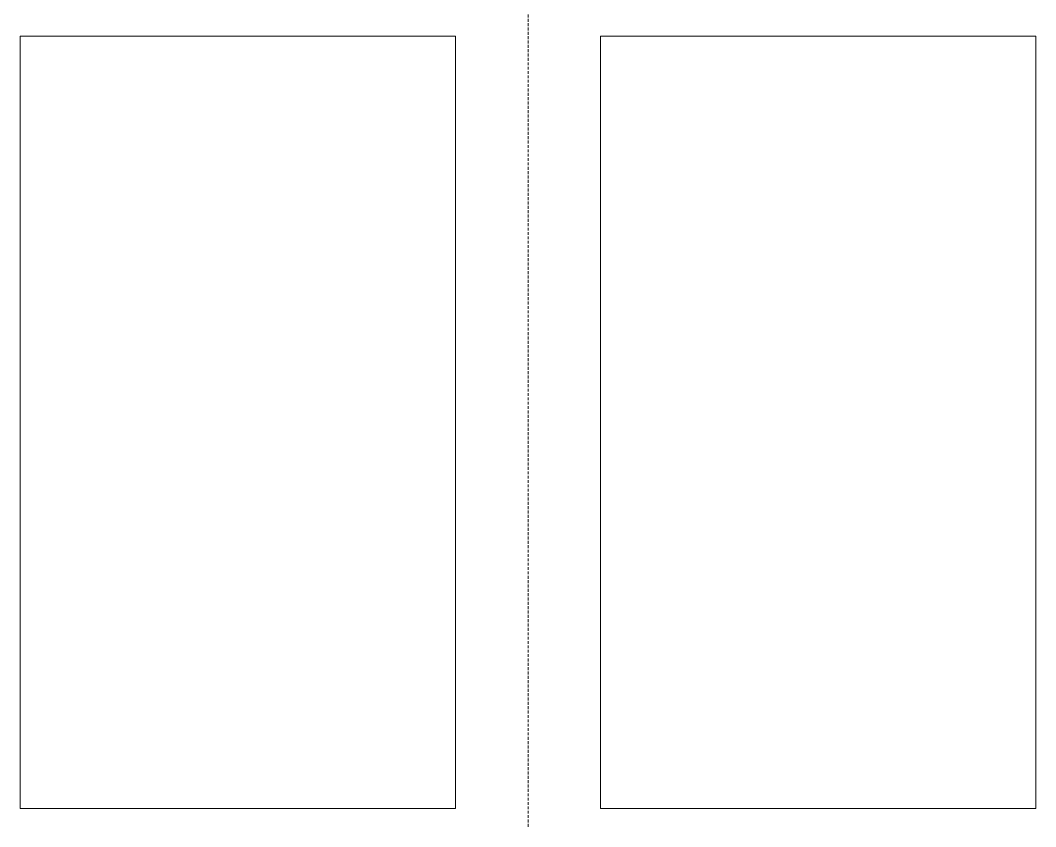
# Model space of a CAD drawing. Header units: millimetres. Extents: x -853228 to -774636, y -17776 to 22455.
# Drawn here: x -822607 to -821907, y 7249 to 7805 of the extents above; entities that cross this region are included whole.
import ezdxf

# ---------------------------------------------------------------- set-up
doc = ezdxf.new("R2010")
doc.units = ezdxf.units.MM
doc.linetypes.add('DPA_Hidden 50', pattern=[3, 2, -1])
doc.layers.add('A-DETL', color=1, linetype='Continuous', lineweight=70)
doc.layers.add('A-GLAZ-CURT', color=2, linetype='Continuous', lineweight=9)

# ---------------------------------------------------------------- blocks, each defined once
blk = doc.blocks.new('DPA_CP_Metal Ceiling Panel - Vertical Panel with Gap-10965286-4281-01 ENLARGED LOWER PLATFORM LEVEL - REFLECTED CEILING PLAN - SHEET 2')
at = {"layer": 'A-GLAZ-CURT'}
for p, q in [((-821807.37, 7794.02), (-821807.37, 7261.52)), ((-821507.37, 7794.02), (-821807.37, 7794.02)), ((-821507.37, 7794.02), (-821807.37, 7794.02)), ((-821807.37, 7794.02), (-821807.37, 7261.52)), ((-821807.37, 7261.52), (-821807.37, 7794.02)), ((-821807.37, 7794.02), (-821507.37, 7794.02)), ((-821507.37, 7794.02), (-821507.37, 7261.52)), ((-821507.37, 7261.52), (-821507.37, 7794.02)), ((-821507.37, 7794.02), (-821507.37, 7261.52)), ((-821507.37, 7261.52), (-821807.37, 7261.52)), ((-821807.37, 7261.52), (-821507.37, 7261.52)), ((-821507.37, 7261.52), (-821807.37, 7261.52))]:
    blk.add_line(p, q, dxfattribs=at)

msp = doc.modelspace()

# ---------------------------------------------------------------- linework, layer by layer
at = {"layer": 'A-DETL', "color": 55, "linetype": 'DPA_Hidden 50', "lineweight": 9}
msp.add_line((-822257.37, 7249.02), (-822257.37, 9049.02), dxfattribs=at)

# ---------------------------------------------------------------- block references
at = {"layer": 'A-GLAZ-CURT'}
for p in [(-800, 0), (-400, 0)]:
    msp.add_blockref('DPA_CP_Metal Ceiling Panel - Vertical Panel with Gap-10965286-4281-01 ENLARGED LOWER PLATFORM LEVEL - REFLECTED CEILING PLAN - SHEET 2', p, dxfattribs=at)

doc.saveas('drawing.dxf')
